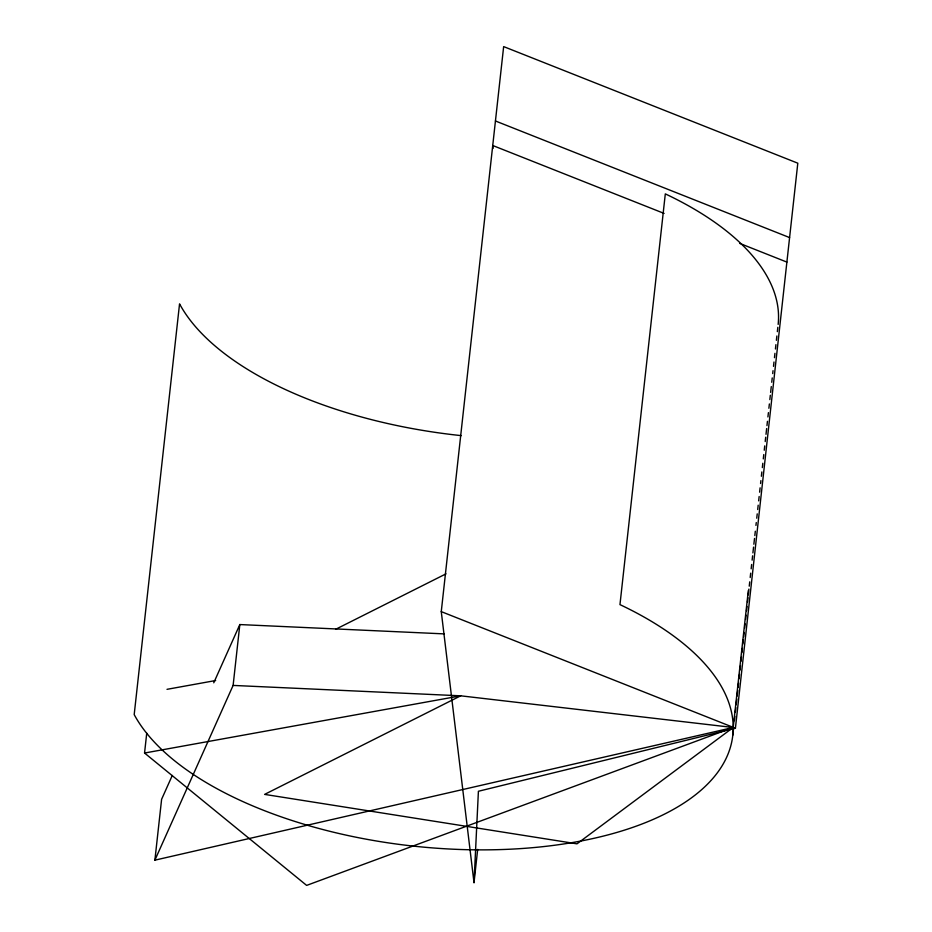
<?xml version="1.0" encoding="UTF-8"?>
<svg xmlns="http://www.w3.org/2000/svg" width="932" height="932" viewBox="0 0 932 932"><rect width="100%" height="100%" fill="white"/><g stroke="black" fill="none" stroke-linecap="round" stroke-linejoin="round"><path stroke-width="1.4" d="M474.015 882.662L478.407 791.268L735.418 728.218L797.804 163.193L503.653 46.6L441.267 611.625L474.015 882.662L477.685 849.378M748.326 590.515L733.204 727.496L306.64 885.4L144.553 753.033L146.732 733.228M733.204 727.496L460.711 695.82L264.618 794.39L576.99 843.833L733.204 727.496L154.887 860.166L161.609 799.295L172.28 775.471M154.887 860.166L233.117 685.416L239.827 624.557L444.238 633.888M732.797 735.15L733.601 727.915M734.393 720.692L734.87 716.347M735.348 712.013L735.837 707.668M736.152 704.778L736.793 698.988M737.107 696.099L737.748 690.321M738.062 687.42L738.552 683.086M739.029 678.741L739.507 674.407M739.985 670.073L740.462 665.728M740.94 661.394L741.418 657.048M741.895 652.715L742.373 648.369M742.862 644.035L743.34 639.702M743.654 636.801L744.132 632.467M744.61 628.121L745.087 623.788M745.577 619.442L746.054 615.108M746.532 610.775L747.01 606.429M747.487 602.095L747.965 597.75M748.291 594.861L748.92 589.071M749.246 586.181L749.724 581.848M750.202 577.502L750.679 573.168M751.157 568.823L751.635 564.489M752.124 560.155L752.602 555.81M752.916 552.921L753.557 547.131M753.872 544.241L754.512 538.451M754.838 535.562L755.316 531.228M755.945 525.438L756.271 522.549M756.749 518.204L757.227 513.87M757.704 509.524L758.182 505.191M758.66 500.857L759.149 496.511M759.627 492.178L760.104 487.832M760.582 483.498L760.896 480.609M761.374 476.264L761.863 471.93M762.341 467.584L762.819 463.251M763.296 458.905L763.774 454.571M764.252 450.238L764.729 445.892M765.207 441.558L765.696 437.213M766.011 434.324L766.652 428.534M766.966 425.644L767.444 421.311M767.921 416.965L768.411 412.631M768.888 408.286L769.366 403.952M769.844 399.607L770.321 395.273M770.636 392.384L771.277 386.594M771.754 382.26L772.232 377.914M772.721 373.581L773.036 370.691M773.513 366.346L773.991 362.012M774.469 357.667L774.946 353.333M775.436 348.987L775.913 344.654M776.391 340.32L776.869 335.974M777.346 331.641L777.824 327.295M213.754 682.807L239.827 624.557M335.59 629.333L445.974 573.856M167.003 689.331L215.642 680.523M144.553 753.033L460.711 695.82L233.117 685.416M495.44 120.985L789.59 237.578M664.097 213.416L492.725 145.497L493.075 148.386M739.659 243.369L786.876 262.09M441.267 611.625L735.418 728.218M461.235 435.628A306.185 145.159 6.3 0 1 179.55 303.855L134.196 714.599A306.185 145.159 6.3 0 0 594.779 838.124A306.185 145.159 6.3 0 0 619.966 604.623L665.308 193.879A306.185 145.159 6.3 0 1 778.15 324.406"/></g></svg>
